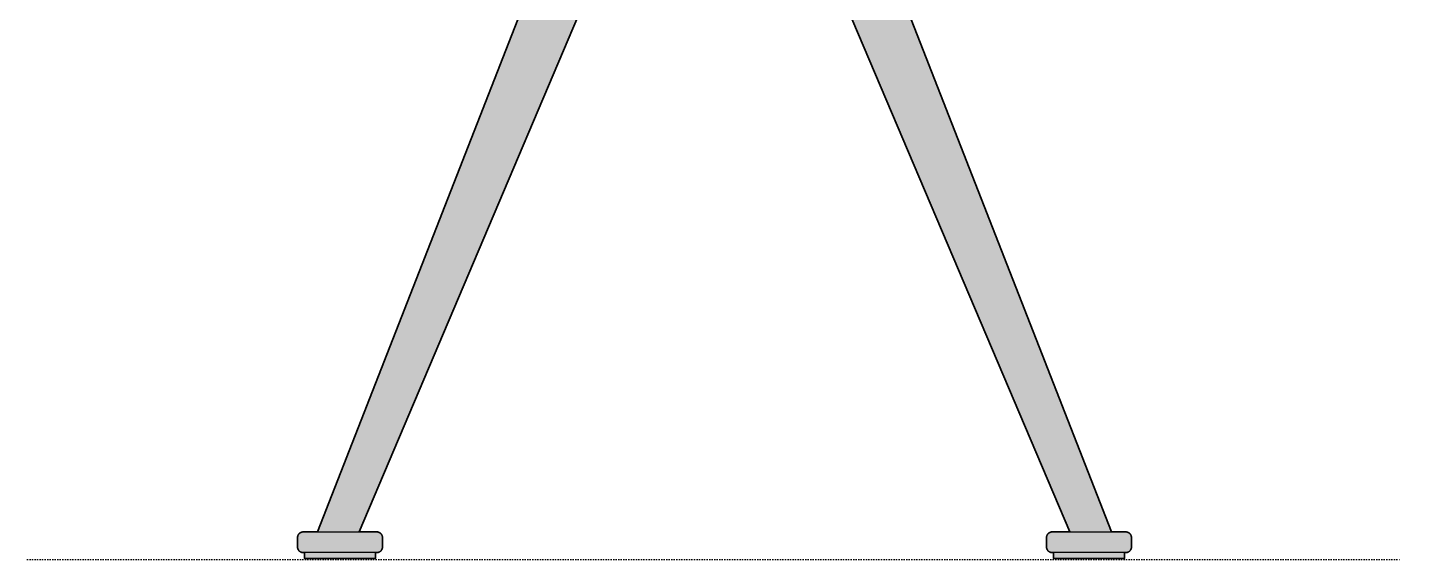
# Model space of a CAD drawing. Header units: millimetres. Extents: x -51 to 3551, y -971 to 463.
# Drawn here: x 2953 to 3551, y 0 to 231 of the extents above; entities that cross this region are included whole.
import ezdxf

# ---------------------------------------------------------------- set-up
doc = ezdxf.new("R2010")
doc.units = ezdxf.units.MM
doc.linetypes.add('Dots', pattern=[1, 0, -1])
doc.layers.add('Blocks', color=7, linetype='Continuous')
doc.layers.add('Blocks$Fill', color=7, linetype='Continuous', true_color=0xffffff)
for name, color, linetype, lineweight, true_color in [('Blocks$Inner', 7, 'Continuous', 25, 0x007f00), ('Blocks$Outline', 7, 'Continuous', 35, 0xff3f3f), ('Groud', 7, 'Dots', 25, 0x243775)]:
    doc.layers.add(name, color=color, linetype=linetype, lineweight=lineweight, true_color=true_color)

# ---------------------------------------------------------------- blocks, each defined once
blk = doc.blocks.new('Pyramid 12 Bench Side')
at = {"layer": 'Blocks$Fill'}
blk.add_hatch(color=256, dxfattribs=at).paths.add_polyline_path([(99.09, 463), (499.09, 463), (499.09, 441), (469.09, 441), (469.09, 439), (468.3, 438.99), (467.51, 438.97), (466.72, 438.93), (465.93, 438.88), (465.12, 438.8), (464.86, 438.77), (464.43, 438.71), (464.01, 438.65), (463.79, 438.6), (463.58, 438.56), (463.37, 438.51), (463.26, 438.48), (463.17, 438.46), (463.05, 438.42), (462.95, 438.39), (462.89, 438.37), (462.84, 438.35), (462.8, 438.33), (462.75, 438.31), (462.71, 438.29), (462.68, 438.27), (462.65, 438.26), (462.62, 438.24), (462.61, 438.23), (462.59, 438.22), (462.58, 438.21), (462.57, 438.2), (462.55, 438.19), (462.54, 438.18), (462.53, 438.17), (462.52, 438.16), (462.51, 438.15), (462.5, 438.14), (462.49, 438.14), (462.49, 438.13), (462.48, 438.13), (462.48, 438.12), (462.48, 438.12), (462.47, 438.11), (462.47, 438.11), (462.46, 438.1), (462.46, 438.1), (462.46, 438.09), (462.45, 438.09), (462.45, 438.08), (462.45, 438.08), (462.45, 438.07), (462.44, 438.07), (462.44, 438.06), (462.44, 438.06), (462.44, 438.05), (462.43, 438.05), (462.43, 438.04), (462.43, 438.04), (462.43, 438.03), (462.43, 438.03), (462.43, 438.02), (462.43, 438.02), (462.43, 438.02), (462.43, 438.01), (462.43, 438.01), (462.43, 438.01), (462.43, 438.01), (462.43, 438), (462.43, 438), (462.43, 438), (449.09, 438), (320.41, 399.39), (471.97, 12), (478.24, 12), (478.3, 11.99), (478.35, 11.99), (478.41, 11.98), (478.47, 11.98), (478.52, 11.97), (478.58, 11.96), (478.64, 11.95), (478.7, 11.93), (478.76, 11.92), (478.82, 11.9), (478.87, 11.88), (478.93, 11.87), (478.99, 11.84), (479.05, 11.82), (479.1, 11.8), (479.16, 11.77), (479.22, 11.75), (479.28, 11.72), (479.33, 11.69), (479.39, 11.66), (479.44, 11.63), (479.5, 11.59), (479.55, 11.56), (479.6, 11.52), (479.65, 11.48), (479.7, 11.44), (479.75, 11.4), (479.8, 11.36), (479.85, 11.31), (479.89, 11.27), (479.94, 11.22), (479.98, 11.17), (480.03, 11.12), (480.07, 11.07), (480.11, 11.02), (480.15, 10.97), (480.18, 10.92), (480.22, 10.87), (480.25, 10.81), (480.29, 10.76), (480.32, 10.7), (480.35, 10.65), (480.38, 10.59), (480.4, 10.53), (480.43, 10.48), (480.45, 10.42), (480.47, 10.36), (480.49, 10.3), (480.51, 10.24), (480.53, 10.19), (480.55, 10.13), (480.56, 10.07), (480.57, 10.01), (480.59, 9.95), (480.6, 9.9), (480.6, 9.84), (480.61, 9.78), (480.62, 9.72), (480.62, 9.67), (480.62, 9.61), (480.63, 9.55), (480.63, 5.5), (480.62, 5.39), (480.62, 5.33), (480.62, 5.27), (480.61, 5.22), (480.6, 5.16), (480.6, 5.1), (480.59, 5.04), (480.57, 4.99), (480.56, 4.93), (480.55, 4.87), (480.53, 4.81), (480.51, 4.75), (480.49, 4.69), (480.47, 4.64), (480.45, 4.58), (480.43, 4.52), (480.4, 4.46), (480.38, 4.41), (480.35, 4.35), (480.32, 4.29), (480.29, 4.24), (480.25, 4.18), (480.22, 4.13), (480.18, 4.08), (480.15, 4.02), (480.11, 3.97), (480.07, 3.92), (480.03, 3.87), (479.98, 3.82), (479.94, 3.78), (479.89, 3.73), (479.85, 3.69), (479.8, 3.64), (479.75, 3.6), (479.7, 3.56), (479.65, 3.52), (479.6, 3.48), (479.55, 3.44), (479.5, 3.41), (479.44, 3.37), (479.39, 3.34), (479.33, 3.31), (479.28, 3.28), (479.22, 3.25), (479.16, 3.22), (479.1, 3.2), (479.05, 3.17), (478.99, 3.15), (478.93, 3.13), (478.87, 3.11), (478.82, 3.09), (478.76, 3.08), (478.7, 3.06), (478.64, 3.05), (478.58, 3.04), (478.52, 3.03), (478.47, 3.02), (478.41, 3.01), (478.35, 3.01), (478.3, 3), (478.24, 3), (478.18, 3), (477.63, 3), (477.63, 0.5), (446.63, 0.5), (446.63, 3), (446.02, 3), (445.96, 3), (445.9, 3.01), (445.85, 3.01), (445.79, 3.02), (445.73, 3.03), (445.67, 3.04), (445.61, 3.05), (445.56, 3.06), (445.5, 3.08), (445.44, 3.09), (445.38, 3.11), (445.32, 3.13), (445.26, 3.15), (445.21, 3.17), (445.15, 3.2), (445.09, 3.22), (445.04, 3.25), (444.98, 3.28), (444.92, 3.31), (444.87, 3.34), (444.81, 3.37), (444.76, 3.41), (444.71, 3.44), (444.65, 3.48), (444.6, 3.52), (444.55, 3.56), (444.5, 3.6), (444.45, 3.64), (444.41, 3.69), (444.36, 3.73), (444.31, 3.78), (444.27, 3.82), (444.23, 3.87), (444.19, 3.92), (444.15, 3.97), (444.11, 4.02), (444.07, 4.08), (444.03, 4.13), (444, 4.18), (443.97, 4.24), (443.94, 4.29), (443.91, 4.35), (443.88, 4.41), (443.85, 4.46), (443.83, 4.52), (443.8, 4.58), (443.78, 4.64), (443.76, 4.69), (443.74, 4.75), (443.72, 4.81), (443.71, 4.87), (443.69, 4.93), (443.68, 4.99), (443.67, 5.04), (443.66, 5.1), (443.65, 5.16), (443.64, 5.22), (443.64, 5.27), (443.63, 5.33), (443.63, 5.39), (443.63, 5.44), (443.63, 9.5), (443.63, 9.61), (443.63, 9.67), (443.64, 9.72), (443.64, 9.78), (443.65, 9.84), (443.66, 9.9), (443.67, 9.95), (443.68, 10.01), (443.69, 10.07), (443.71, 10.13), (443.72, 10.19), (443.74, 10.24), (443.76, 10.3), (443.78, 10.36), (443.8, 10.42), (443.83, 10.48), (443.85, 10.53), (443.88, 10.59), (443.91, 10.65), (443.94, 10.7), (443.97, 10.76), (444, 10.81), (444.03, 10.87), (444.07, 10.92), (444.11, 10.97), (444.15, 11.02), (444.19, 11.07), (444.23, 11.12), (444.27, 11.17), (444.31, 11.22), (444.36, 11.27), (444.41, 11.31), (444.45, 11.36), (444.5, 11.4), (444.55, 11.44), (444.6, 11.48), (444.65, 11.52), (444.71, 11.56), (444.76, 11.59), (444.81, 11.63), (444.87, 11.66), (444.92, 11.69), (444.98, 11.72), (445.04, 11.75), (445.09, 11.77), (445.15, 11.8), (445.21, 11.82), (445.26, 11.84), (445.32, 11.87), (445.38, 11.88), (445.44, 11.9), (445.5, 11.92), (445.56, 11.93), (445.61, 11.95), (445.67, 11.96), (445.73, 11.97), (445.79, 11.98), (445.85, 11.98), (445.9, 11.99), (445.96, 11.99), (446.02, 12), (446.07, 12), (446.13, 12), (453.77, 12), (308.45, 354.24), (289.73, 354.24), (144.42, 12), (152.17, 12), (152.23, 11.99), (152.28, 11.99), (152.34, 11.98), (152.4, 11.98), (152.46, 11.97), (152.51, 11.96), (152.57, 11.95), (152.63, 11.93), (152.69, 11.92), (152.75, 11.9), (152.81, 11.88), (152.86, 11.87), (152.92, 11.84), (152.98, 11.82), (153.04, 11.8), (153.09, 11.77), (153.15, 11.75), (153.21, 11.72), (153.26, 11.69), (153.32, 11.66), (153.37, 11.63), (153.43, 11.59), (153.48, 11.56), (153.53, 11.52), (153.58, 11.48), (153.64, 11.44), (153.68, 11.4), (153.73, 11.36), (153.78, 11.31), (153.83, 11.27), (153.87, 11.22), (153.92, 11.17), (153.96, 11.12), (154, 11.07), (154.04, 11.02), (154.08, 10.97), (154.12, 10.92), (154.15, 10.87), (154.19, 10.81), (154.22, 10.76), (154.25, 10.7), (154.28, 10.65), (154.31, 10.59), (154.34, 10.53), (154.36, 10.48), (154.38, 10.42), (154.41, 10.36), (154.43, 10.3), (154.45, 10.24), (154.46, 10.19), (154.48, 10.13), (154.49, 10.07), (154.51, 10.01), (154.52, 9.95), (154.53, 9.9), (154.54, 9.84), (154.54, 9.78), (154.55, 9.72), (154.55, 9.67), (154.56, 9.61), (154.56, 9.55), (154.56, 5.5), (154.56, 5.39), (154.55, 5.33), (154.55, 5.27), (154.54, 5.22), (154.54, 5.16), (154.53, 5.1), (154.52, 5.04), (154.51, 4.99), (154.49, 4.93), (154.48, 4.87), (154.46, 4.81), (154.45, 4.75), (154.43, 4.69), (154.41, 4.64), (154.38, 4.58), (154.36, 4.52), (154.34, 4.46), (154.31, 4.41), (154.28, 4.35), (154.25, 4.29), (154.22, 4.24), (154.19, 4.18), (154.15, 4.13), (154.12, 4.08), (154.08, 4.02), (154.04, 3.97), (154, 3.92), (153.96, 3.87), (153.92, 3.82), (153.87, 3.78), (153.83, 3.73), (153.78, 3.69), (153.73, 3.64), (153.68, 3.6), (153.64, 3.56), (153.58, 3.52), (153.53, 3.48), (153.48, 3.44), (153.43, 3.41), (153.37, 3.37), (153.32, 3.34), (153.26, 3.31), (153.21, 3.28), (153.15, 3.25), (153.09, 3.22), (153.04, 3.2), (152.98, 3.17), (152.92, 3.15), (152.86, 3.13), (152.81, 3.11), (152.75, 3.09), (152.69, 3.08), (152.63, 3.06), (152.57, 3.05), (152.51, 3.04), (152.46, 3.03), (152.4, 3.02), (152.34, 3.01), (152.28, 3.01), (152.23, 3), (152.17, 3), (152.11, 3), (151.56, 3), (151.56, 0.5), (120.56, 0.5), (120.56, 3), (119.95, 3), (119.89, 3), (119.83, 3.01), (119.78, 3.01), (119.72, 3.02), (119.66, 3.03), (119.6, 3.04), (119.55, 3.05), (119.49, 3.06), (119.43, 3.08), (119.37, 3.09), (119.31, 3.11), (119.26, 3.13), (119.2, 3.15), (119.14, 3.17), (119.08, 3.2), (119.02, 3.22), (118.97, 3.25), (118.91, 3.28), (118.86, 3.31), (118.8, 3.34), (118.75, 3.37), (118.69, 3.41), (118.64, 3.44), (118.59, 3.48), (118.53, 3.52), (118.48, 3.56), (118.43, 3.6), (118.39, 3.64), (118.34, 3.69), (118.29, 3.73), (118.25, 3.78), (118.2, 3.82), (118.16, 3.87), (118.12, 3.92), (118.08, 3.97), (118.04, 4.02), (118, 4.08), (117.97, 4.13), (117.93, 4.18), (117.9, 4.24), (117.87, 4.29), (117.84, 4.35), (117.81, 4.41), (117.78, 4.46), (117.76, 4.52), (117.74, 4.58), (117.71, 4.64), (117.69, 4.69), (117.67, 4.75), (117.66, 4.81), (117.64, 4.87), (117.63, 4.93), (117.61, 4.99), (117.6, 5.04), (117.59, 5.1), (117.58, 5.16), (117.58, 5.22), (117.57, 5.27), (117.57, 5.33), (117.56, 5.39), (117.56, 5.44), (117.56, 9.5), (117.56, 9.61), (117.57, 9.67), (117.57, 9.72), (117.58, 9.78), (117.58, 9.84), (117.59, 9.9), (117.6, 9.95), (117.61, 10.01), (117.63, 10.07), (117.64, 10.13), (117.66, 10.19), (117.67, 10.24), (117.69, 10.3), (117.71, 10.36), (117.74, 10.42), (117.76, 10.48), (117.78, 10.53), (117.81, 10.59), (117.84, 10.65), (117.87, 10.7), (117.9, 10.76), (117.93, 10.81), (117.97, 10.87), (118, 10.92), (118.04, 10.97), (118.08, 11.02), (118.12, 11.07), (118.16, 11.12), (118.2, 11.17), (118.25, 11.22), (118.29, 11.27), (118.34, 11.31), (118.39, 11.36), (118.43, 11.4), (118.48, 11.44), (118.53, 11.48), (118.59, 11.52), (118.64, 11.56), (118.69, 11.59), (118.75, 11.63), (118.8, 11.66), (118.86, 11.69), (118.91, 11.72), (118.97, 11.75), (119.02, 11.77), (119.08, 11.8), (119.14, 11.82), (119.2, 11.84), (119.26, 11.87), (119.31, 11.88), (119.37, 11.9), (119.43, 11.92), (119.49, 11.93), (119.55, 11.95), (119.6, 11.96), (119.66, 11.97), (119.72, 11.98), (119.78, 11.98), (119.83, 11.99), (119.89, 11.99), (119.95, 12), (120, 12), (120.06, 12), (126.22, 12), (277.78, 399.39), (149.09, 438), (135.76, 438), (135.76, 438), (135.76, 438), (135.76, 438.01), (135.76, 438.01), (135.76, 438.01), (135.76, 438.01), (135.76, 438.02), (135.76, 438.02), (135.76, 438.02), (135.76, 438.03), (135.76, 438.03), (135.76, 438.04), (135.75, 438.04), (135.75, 438.05), (135.75, 438.05), (135.75, 438.06), (135.75, 438.06), (135.74, 438.07), (135.74, 438.07), (135.74, 438.08), (135.74, 438.08), (135.73, 438.09), (135.73, 438.09), (135.73, 438.1), (135.72, 438.1), (135.72, 438.11), (135.71, 438.11), (135.71, 438.12), (135.71, 438.12), (135.7, 438.13), (135.7, 438.13), (135.69, 438.14), (135.69, 438.14), (135.68, 438.15), (135.67, 438.16), (135.66, 438.17), (135.65, 438.18), (135.63, 438.19), (135.62, 438.2), (135.61, 438.21), (135.59, 438.22), (135.58, 438.23), (135.57, 438.24), (135.54, 438.26), (135.5, 438.27), (135.47, 438.29), (135.44, 438.31), (135.39, 438.33), (135.34, 438.35), (135.29, 438.37), (135.24, 438.39), (135.13, 438.42), (135.02, 438.46), (134.92, 438.48), (134.82, 438.51), (134.61, 438.56), (134.39, 438.6), (134.18, 438.65), (133.76, 438.71), (133.33, 438.77), (133.06, 438.8), (132.26, 438.88), (131.47, 438.93), (130.68, 438.97), (129.89, 438.99), (129.09, 439), (129.09, 441), (99.09, 441)], flags=0)
at = {"layer": 'Blocks$Inner'}
for points in [[(126.22, 12), (287.63, 424.58)], [(471.97, 12), (310.55, 424.58)], [(453.77, 12), (299.09, 376.29), (299.09, 385)], [(144.42, 12), (299.09, 376.29)]]:
    blk.add_lwpolyline(points, dxfattribs=at)
for points in [[(120.06, 12, 0), (123.95, 12, 0), (148.16, 12, 0), (152.06, 12, 0), (152.11, 12, 0), (152.17, 12, 0), (152.23, 11.99, 0), (152.28, 11.99, 0), (152.34, 11.98, 0), (152.4, 11.98, 0), (152.46, 11.97, 0), (152.51, 11.96, 0), (152.57, 11.95, 0), (152.63, 11.93, 0), (152.69, 11.92, 0), (152.75, 11.9, 0), (152.81, 11.88, 0), (152.86, 11.87, 0), (152.92, 11.84, 0), (152.98, 11.82, 0), (153.04, 11.8, 0), (153.09, 11.77, 0), (153.15, 11.75, 0), (153.21, 11.72, 0), (153.26, 11.69, 0), (153.32, 11.66, 0), (153.37, 11.63, 0), (153.43, 11.59, 0), (153.48, 11.56, 0), (153.53, 11.52, 0), (153.58, 11.48, 0), (153.64, 11.44, 0), (153.68, 11.4, 0), (153.73, 11.36, 0), (153.78, 11.31, 0), (153.83, 11.27, 0), (153.87, 11.22, 0), (153.92, 11.17, 0), (153.96, 11.12, 0), (154, 11.07, 0), (154.04, 11.02, 0), (154.08, 10.97, 0), (154.12, 10.92, 0), (154.15, 10.87, 0), (154.19, 10.81, 0), (154.22, 10.76, 0), (154.25, 10.7, 0), (154.28, 10.65, 0), (154.31, 10.59, 0), (154.34, 10.53, 0), (154.36, 10.48, 0), (154.38, 10.42, 0), (154.41, 10.36, 0), (154.43, 10.3, 0), (154.45, 10.24, 0), (154.46, 10.19, 0), (154.48, 10.13, 0), (154.49, 10.07, 0), (154.51, 10.01, 0), (154.52, 9.95, 0), (154.53, 9.9, 0), (154.54, 9.84, 0), (154.54, 9.78, 0), (154.55, 9.72, 0), (154.55, 9.67, 0), (154.56, 9.61, 0), (154.56, 9.55, 0), (154.56, 9.5, 0), (154.56, 5.5, 0), (154.56, 5.44, 0), (154.56, 5.39, 0), (154.55, 5.33, 0), (154.55, 5.27, 0), (154.54, 5.22, 0), (154.54, 5.16, 0), (154.53, 5.1, 0), (154.52, 5.04, 0), (154.51, 4.99, 0), (154.49, 4.93, 0), (154.48, 4.87, 0), (154.46, 4.81, 0), (154.45, 4.75, 0), (154.43, 4.69, 0), (154.41, 4.64, 0), (154.38, 4.58, 0), (154.36, 4.52, 0), (154.34, 4.46, 0), (154.31, 4.41, 0), (154.28, 4.35, 0), (154.25, 4.29, 0), (154.22, 4.24, 0), (154.19, 4.18, 0), (154.15, 4.13, 0), (154.12, 4.08, 0), (154.08, 4.02, 0), (154.04, 3.97, 0), (154, 3.92, 0), (153.96, 3.87, 0), (153.92, 3.82, 0), (153.87, 3.78, 0), (153.83, 3.73, 0), (153.78, 3.69, 0), (153.73, 3.64, 0), (153.68, 3.6, 0), (153.64, 3.56, 0), (153.58, 3.52, 0), (153.53, 3.48, 0), (153.48, 3.44, 0), (153.43, 3.41, 0), (153.37, 3.37, 0), (153.32, 3.34, 0), (153.26, 3.31, 0), (153.21, 3.28, 0), (153.15, 3.25, 0), (153.09, 3.22, 0), (153.04, 3.2, 0), (152.98, 3.17, 0), (152.92, 3.15, 0), (152.86, 3.13, 0), (152.81, 3.11, 0), (152.75, 3.09, 0), (152.69, 3.08, 0), (152.63, 3.06, 0), (152.57, 3.05, 0), (152.51, 3.04, 0), (152.46, 3.03, 0), (152.4, 3.02, 0), (152.34, 3.01, 0), (152.28, 3.01, 0), (152.23, 3, 0), (152.17, 3, 0), (152.11, 3, 0), (152.06, 3, 0), (151.56, 3, 0), (120.56, 3, 0), (120.06, 3, 0), (120, 3, 0), (119.95, 3, 0), (119.89, 3, 0), (119.83, 3.01, 0), (119.78, 3.01, 0), (119.72, 3.02, 0), (119.66, 3.03, 0), (119.6, 3.04, 0), (119.55, 3.05, 0), (119.49, 3.06, 0), (119.43, 3.08, 0), (119.37, 3.09, 0), (119.31, 3.11, 0), (119.26, 3.13, 0), (119.2, 3.15, 0), (119.14, 3.17, 0), (119.08, 3.2, 0), (119.02, 3.22, 0), (118.97, 3.25, 0), (118.91, 3.28, 0), (118.86, 3.31, 0), (118.8, 3.34, 0), (118.75, 3.37, 0), (118.69, 3.41, 0), (118.64, 3.44, 0), (118.59, 3.48, 0), (118.53, 3.52, 0), (118.48, 3.56, 0), (118.43, 3.6, 0), (118.39, 3.64, 0), (118.34, 3.69, 0), (118.29, 3.73, 0), (118.25, 3.78, 0), (118.2, 3.82, 0), (118.16, 3.87, 0), (118.12, 3.92, 0), (118.08, 3.97, 0), (118.04, 4.02, 0), (118, 4.08, 0), (117.97, 4.13, 0), (117.93, 4.18, 0), (117.9, 4.24, 0), (117.87, 4.29, 0), (117.84, 4.35, 0), (117.81, 4.41, 0), (117.78, 4.46, 0), (117.76, 4.52, 0), (117.74, 4.58, 0), (117.71, 4.64, 0), (117.69, 4.69, 0), (117.67, 4.75, 0), (117.66, 4.81, 0), (117.64, 4.87, 0), (117.63, 4.93, 0), (117.61, 4.99, 0), (117.6, 5.04, 0), (117.59, 5.1, 0), (117.58, 5.16, 0), (117.58, 5.22, 0), (117.57, 5.27, 0), (117.57, 5.33, 0), (117.56, 5.39, 0), (117.56, 5.44, 0), (117.56, 5.5, 0), (117.56, 9.5, 0), (117.56, 9.55, 0), (117.56, 9.61, 0), (117.57, 9.67, 0), (117.57, 9.72, 0), (117.58, 9.78, 0), (117.58, 9.84, 0), (117.59, 9.9, 0), (117.6, 9.95, 0), (117.61, 10.01, 0), (117.63, 10.07, 0), (117.64, 10.13, 0), (117.66, 10.19, 0), (117.67, 10.24, 0), (117.69, 10.3, 0), (117.71, 10.36, 0), (117.74, 10.42, 0), (117.76, 10.48, 0), (117.78, 10.53, 0), (117.81, 10.59, 0), (117.84, 10.65, 0), (117.87, 10.7, 0), (117.9, 10.76, 0), (117.93, 10.81, 0), (117.97, 10.87, 0), (118, 10.92, 0), (118.04, 10.97, 0), (118.08, 11.02, 0), (118.12, 11.07, 0), (118.16, 11.12, 0), (118.2, 11.17, 0), (118.25, 11.22, 0), (118.29, 11.27, 0), (118.34, 11.31, 0), (118.39, 11.36, 0), (118.43, 11.4, 0), (118.48, 11.44, 0), (118.53, 11.48, 0), (118.59, 11.52, 0), (118.64, 11.56, 0), (118.69, 11.59, 0), (118.75, 11.63, 0), (118.8, 11.66, 0), (118.86, 11.69, 0), (118.91, 11.72, 0), (118.97, 11.75, 0), (119.02, 11.77, 0), (119.08, 11.8, 0), (119.14, 11.82, 0), (119.2, 11.84, 0), (119.26, 11.87, 0), (119.31, 11.88, 0), (119.37, 11.9, 0), (119.43, 11.92, 0), (119.49, 11.93, 0), (119.55, 11.95, 0), (119.6, 11.96, 0), (119.66, 11.97, 0), (119.72, 11.98, 0), (119.78, 11.98, 0), (119.83, 11.99, 0), (119.89, 11.99, 0), (119.95, 12, 0), (120, 12, 0)], [(446.13, 12, 0), (450.02, 12, 0), (474.23, 12, 0), (478.13, 12, 0), (478.18, 12, 0), (478.24, 12, 0), (478.3, 11.99, 0), (478.35, 11.99, 0), (478.41, 11.98, 0), (478.47, 11.98, 0), (478.52, 11.97, 0), (478.58, 11.96, 0), (478.64, 11.95, 0), (478.7, 11.93, 0), (478.76, 11.92, 0), (478.82, 11.9, 0), (478.87, 11.88, 0), (478.93, 11.87, 0), (478.99, 11.84, 0), (479.05, 11.82, 0), (479.1, 11.8, 0), (479.16, 11.77, 0), (479.22, 11.75, 0), (479.28, 11.72, 0), (479.33, 11.69, 0), (479.39, 11.66, 0), (479.44, 11.63, 0), (479.5, 11.59, 0), (479.55, 11.56, 0), (479.6, 11.52, 0), (479.65, 11.48, 0), (479.7, 11.44, 0), (479.75, 11.4, 0), (479.8, 11.36, 0), (479.85, 11.31, 0), (479.89, 11.27, 0), (479.94, 11.22, 0), (479.98, 11.17, 0), (480.03, 11.12, 0), (480.07, 11.07, 0), (480.11, 11.02, 0), (480.15, 10.97, 0), (480.18, 10.92, 0), (480.22, 10.87, 0), (480.25, 10.81, 0), (480.29, 10.76, 0), (480.32, 10.7, 0), (480.35, 10.65, 0), (480.38, 10.59, 0), (480.4, 10.53, 0), (480.43, 10.48, 0), (480.45, 10.42, 0), (480.47, 10.36, 0), (480.49, 10.3, 0), (480.51, 10.24, 0), (480.53, 10.19, 0), (480.55, 10.13, 0), (480.56, 10.07, 0), (480.57, 10.01, 0), (480.59, 9.95, 0), (480.6, 9.9, 0), (480.6, 9.84, 0), (480.61, 9.78, 0), (480.62, 9.72, 0), (480.62, 9.67, 0), (480.62, 9.61, 0), (480.63, 9.55, 0), (480.63, 9.5, 0), (480.63, 5.5, 0), (480.63, 5.44, 0), (480.62, 5.39, 0), (480.62, 5.33, 0), (480.62, 5.27, 0), (480.61, 5.22, 0), (480.6, 5.16, 0), (480.6, 5.1, 0), (480.59, 5.04, 0), (480.57, 4.99, 0), (480.56, 4.93, 0), (480.55, 4.87, 0), (480.53, 4.81, 0), (480.51, 4.75, 0), (480.49, 4.69, 0), (480.47, 4.64, 0), (480.45, 4.58, 0), (480.43, 4.52, 0), (480.4, 4.46, 0), (480.38, 4.41, 0), (480.35, 4.35, 0), (480.32, 4.29, 0), (480.29, 4.24, 0), (480.25, 4.18, 0), (480.22, 4.13, 0), (480.18, 4.08, 0), (480.15, 4.02, 0), (480.11, 3.97, 0), (480.07, 3.92, 0), (480.03, 3.87, 0), (479.98, 3.82, 0), (479.94, 3.78, 0), (479.89, 3.73, 0), (479.85, 3.69, 0), (479.8, 3.64, 0), (479.75, 3.6, 0), (479.7, 3.56, 0), (479.65, 3.52, 0), (479.6, 3.48, 0), (479.55, 3.44, 0), (479.5, 3.41, 0), (479.44, 3.37, 0), (479.39, 3.34, 0), (479.33, 3.31, 0), (479.28, 3.28, 0), (479.22, 3.25, 0), (479.16, 3.22, 0), (479.1, 3.2, 0), (479.05, 3.17, 0), (478.99, 3.15, 0), (478.93, 3.13, 0), (478.87, 3.11, 0), (478.82, 3.09, 0), (478.76, 3.08, 0), (478.7, 3.06, 0), (478.64, 3.05, 0), (478.58, 3.04, 0), (478.52, 3.03, 0), (478.47, 3.02, 0), (478.41, 3.01, 0), (478.35, 3.01, 0), (478.3, 3, 0), (478.24, 3, 0), (478.18, 3, 0), (478.13, 3, 0), (477.63, 3, 0), (446.63, 3, 0), (446.13, 3, 0), (446.07, 3, 0), (446.02, 3, 0), (445.96, 3, 0), (445.9, 3.01, 0), (445.85, 3.01, 0), (445.79, 3.02, 0), (445.73, 3.03, 0), (445.67, 3.04, 0), (445.61, 3.05, 0), (445.56, 3.06, 0), (445.5, 3.08, 0), (445.44, 3.09, 0), (445.38, 3.11, 0), (445.32, 3.13, 0), (445.26, 3.15, 0), (445.21, 3.17, 0), (445.15, 3.2, 0), (445.09, 3.22, 0), (445.04, 3.25, 0), (444.98, 3.28, 0), (444.92, 3.31, 0), (444.87, 3.34, 0), (444.81, 3.37, 0), (444.76, 3.41, 0), (444.71, 3.44, 0), (444.65, 3.48, 0), (444.6, 3.52, 0), (444.55, 3.56, 0), (444.5, 3.6, 0), (444.45, 3.64, 0), (444.41, 3.69, 0), (444.36, 3.73, 0), (444.31, 3.78, 0), (444.27, 3.82, 0), (444.23, 3.87, 0), (444.19, 3.92, 0), (444.15, 3.97, 0), (444.11, 4.02, 0), (444.07, 4.08, 0), (444.03, 4.13, 0), (444, 4.18, 0), (443.97, 4.24, 0), (443.94, 4.29, 0), (443.91, 4.35, 0), (443.88, 4.41, 0), (443.85, 4.46, 0), (443.83, 4.52, 0), (443.8, 4.58, 0), (443.78, 4.64, 0), (443.76, 4.69, 0), (443.74, 4.75, 0), (443.72, 4.81, 0), (443.71, 4.87, 0), (443.69, 4.93, 0), (443.68, 4.99, 0), (443.67, 5.04, 0), (443.66, 5.1, 0), (443.65, 5.16, 0), (443.64, 5.22, 0), (443.64, 5.27, 0), (443.63, 5.33, 0), (443.63, 5.39, 0), (443.63, 5.44, 0), (443.63, 5.5, 0), (443.63, 9.5, 0), (443.63, 9.55, 0), (443.63, 9.61, 0), (443.63, 9.67, 0), (443.64, 9.72, 0), (443.64, 9.78, 0), (443.65, 9.84, 0), (443.66, 9.9, 0), (443.67, 9.95, 0), (443.68, 10.01, 0), (443.69, 10.07, 0), (443.71, 10.13, 0), (443.72, 10.19, 0), (443.74, 10.24, 0), (443.76, 10.3, 0), (443.78, 10.36, 0), (443.8, 10.42, 0), (443.83, 10.48, 0), (443.85, 10.53, 0), (443.88, 10.59, 0), (443.91, 10.65, 0), (443.94, 10.7, 0), (443.97, 10.76, 0), (444, 10.81, 0), (444.03, 10.87, 0), (444.07, 10.92, 0), (444.11, 10.97, 0), (444.15, 11.02, 0), (444.19, 11.07, 0), (444.23, 11.12, 0), (444.27, 11.17, 0), (444.31, 11.22, 0), (444.36, 11.27, 0), (444.41, 11.31, 0), (444.45, 11.36, 0), (444.5, 11.4, 0), (444.55, 11.44, 0), (444.6, 11.48, 0), (444.65, 11.52, 0), (444.71, 11.56, 0), (444.76, 11.59, 0), (444.81, 11.63, 0), (444.87, 11.66, 0), (444.92, 11.69, 0), (444.98, 11.72, 0), (445.04, 11.75, 0), (445.09, 11.77, 0), (445.15, 11.8, 0), (445.21, 11.82, 0), (445.26, 11.84, 0), (445.32, 11.87, 0), (445.38, 11.88, 0), (445.44, 11.9, 0), (445.5, 11.92, 0), (445.56, 11.93, 0), (445.61, 11.95, 0), (445.67, 11.96, 0), (445.73, 11.97, 0), (445.79, 11.98, 0), (445.85, 11.98, 0), (445.9, 11.99, 0), (445.96, 11.99, 0), (446.02, 12, 0), (446.07, 12, 0)]]:
    blk.add_polyline3d(points, close=True, dxfattribs=at)
for points in [[(120.56, 3, 0), (120.56, 0.5, 0), (151.56, 0.5, 0), (151.56, 3, 0)], [(446.63, 3, 0), (446.63, 0.5, 0), (477.63, 0.5, 0), (477.63, 3, 0)]]:
    blk.add_polyline3d(points, dxfattribs=at)
at = {"layer": 'Blocks$Outline'}
for points in [[(126.22, 12), (277.78, 399.39)], [(320.41, 399.39), (471.97, 12)], [(289.73, 354.24), (144.42, 12)], [(453.77, 12), (308.45, 354.24)], [(120.56, 3), (120.06, 3), (120, 3), (119.95, 3), (119.89, 3), (119.83, 3.01), (119.78, 3.01), (119.72, 3.02), (119.66, 3.03), (119.6, 3.04), (119.55, 3.05), (119.49, 3.06), (119.43, 3.08), (119.37, 3.09), (119.31, 3.11), (119.26, 3.13), (119.2, 3.15), (119.14, 3.17), (119.08, 3.2), (119.02, 3.22), (118.97, 3.25), (118.91, 3.28), (118.86, 3.31), (118.8, 3.34), (118.75, 3.37), (118.69, 3.41), (118.64, 3.44), (118.59, 3.48), (118.53, 3.52), (118.48, 3.56), (118.43, 3.6), (118.39, 3.64), (118.34, 3.69), (118.29, 3.73), (118.25, 3.78), (118.2, 3.82), (118.16, 3.87), (118.12, 3.92), (118.08, 3.97), (118.04, 4.02), (118, 4.08), (117.97, 4.13), (117.93, 4.18), (117.9, 4.24), (117.87, 4.29), (117.84, 4.35), (117.81, 4.41), (117.78, 4.46), (117.76, 4.52), (117.74, 4.58), (117.71, 4.64), (117.69, 4.69), (117.67, 4.75), (117.66, 4.81), (117.64, 4.87), (117.63, 4.93), (117.61, 4.99), (117.6, 5.04), (117.59, 5.1), (117.58, 5.16), (117.58, 5.22), (117.57, 5.27), (117.57, 5.33), (117.56, 5.39), (117.56, 5.44), (117.56, 5.5), (117.56, 9.5), (117.56, 9.55), (117.56, 9.61), (117.57, 9.67), (117.57, 9.72), (117.58, 9.78), (117.58, 9.84), (117.59, 9.9), (117.6, 9.95), (117.61, 10.01), (117.63, 10.07), (117.64, 10.13), (117.66, 10.19), (117.67, 10.24), (117.69, 10.3), (117.71, 10.36), (117.74, 10.42), (117.76, 10.48), (117.78, 10.53), (117.81, 10.59), (117.84, 10.65), (117.87, 10.7), (117.9, 10.76), (117.93, 10.81), (117.97, 10.87), (118, 10.92), (118.04, 10.97), (118.08, 11.02), (118.12, 11.07), (118.16, 11.12), (118.2, 11.17), (118.25, 11.22), (118.29, 11.27), (118.34, 11.31), (118.39, 11.36), (118.43, 11.4), (118.48, 11.44), (118.53, 11.48), (118.59, 11.52), (118.64, 11.56), (118.69, 11.59), (118.75, 11.63), (118.8, 11.66), (118.86, 11.69), (118.91, 11.72), (118.97, 11.75), (119.02, 11.77), (119.08, 11.8), (119.14, 11.82), (119.2, 11.84), (119.26, 11.87), (119.31, 11.88), (119.37, 11.9), (119.43, 11.92), (119.49, 11.93), (119.55, 11.95), (119.6, 11.96), (119.66, 11.97), (119.72, 11.98), (119.78, 11.98), (119.83, 11.99), (119.89, 11.99), (119.95, 12), (120, 12), (120.06, 12)], [(120.06, 12), (123.95, 12), (126.22, 12)], [(144.42, 12), (148.16, 12), (152.06, 12), (152.11, 12), (152.17, 12), (152.23, 11.99), (152.28, 11.99), (152.34, 11.98), (152.4, 11.98), (152.46, 11.97), (152.51, 11.96), (152.57, 11.95), (152.63, 11.93), (152.69, 11.92), (152.75, 11.9), (152.81, 11.88), (152.86, 11.87), (152.92, 11.84), (152.98, 11.82), (153.04, 11.8), (153.09, 11.77), (153.15, 11.75), (153.21, 11.72), (153.26, 11.69), (153.32, 11.66), (153.37, 11.63), (153.43, 11.59), (153.48, 11.56), (153.53, 11.52), (153.58, 11.48), (153.64, 11.44), (153.68, 11.4), (153.73, 11.36), (153.78, 11.31), (153.83, 11.27), (153.87, 11.22), (153.92, 11.17), (153.96, 11.12), (154, 11.07), (154.04, 11.02), (154.08, 10.97), (154.12, 10.92), (154.15, 10.87), (154.19, 10.81), (154.22, 10.76), (154.25, 10.7), (154.28, 10.65), (154.31, 10.59), (154.34, 10.53), (154.36, 10.48), (154.38, 10.42), (154.41, 10.36), (154.43, 10.3), (154.45, 10.24), (154.46, 10.19), (154.48, 10.13), (154.49, 10.07), (154.51, 10.01), (154.52, 9.95), (154.53, 9.9), (154.54, 9.84), (154.54, 9.78), (154.55, 9.72), (154.55, 9.67), (154.56, 9.61), (154.56, 9.55), (154.56, 9.5), (154.56, 5.5), (154.56, 5.44), (154.56, 5.39), (154.55, 5.33), (154.55, 5.27), (154.54, 5.22), (154.54, 5.16), (154.53, 5.1), (154.52, 5.04), (154.51, 4.99), (154.49, 4.93), (154.48, 4.87), (154.46, 4.81), (154.45, 4.75), (154.43, 4.69), (154.41, 4.64), (154.38, 4.58), (154.36, 4.52), (154.34, 4.46), (154.31, 4.41), (154.28, 4.35), (154.25, 4.29), (154.22, 4.24), (154.19, 4.18), (154.15, 4.13), (154.12, 4.08), (154.08, 4.02), (154.04, 3.97), (154, 3.92), (153.96, 3.87), (153.92, 3.82), (153.87, 3.78), (153.83, 3.73), (153.78, 3.69), (153.73, 3.64), (153.68, 3.6), (153.64, 3.56), (153.58, 3.52), (153.53, 3.48), (153.48, 3.44), (153.43, 3.41), (153.37, 3.37), (153.32, 3.34), (153.26, 3.31), (153.21, 3.28), (153.15, 3.25), (153.09, 3.22), (153.04, 3.2), (152.98, 3.17), (152.92, 3.15), (152.86, 3.13), (152.81, 3.11), (152.75, 3.09), (152.69, 3.08), (152.63, 3.06), (152.57, 3.05), (152.51, 3.04), (152.46, 3.03), (152.4, 3.02), (152.34, 3.01), (152.28, 3.01), (152.23, 3), (152.17, 3), (152.11, 3), (152.06, 3), (151.56, 3)], [(446.63, 3), (446.13, 3), (446.07, 3), (446.02, 3), (445.96, 3), (445.9, 3.01), (445.85, 3.01), (445.79, 3.02), (445.73, 3.03), (445.67, 3.04), (445.61, 3.05), (445.56, 3.06), (445.5, 3.08), (445.44, 3.09), (445.38, 3.11), (445.32, 3.13), (445.26, 3.15), (445.21, 3.17), (445.15, 3.2), (445.09, 3.22), (445.04, 3.25), (444.98, 3.28), (444.92, 3.31), (444.87, 3.34), (444.81, 3.37), (444.76, 3.41), (444.71, 3.44), (444.65, 3.48), (444.6, 3.52), (444.55, 3.56), (444.5, 3.6), (444.45, 3.64), (444.41, 3.69), (444.36, 3.73), (444.31, 3.78), (444.27, 3.82), (444.23, 3.87), (444.19, 3.92), (444.15, 3.97), (444.11, 4.02), (444.07, 4.08), (444.03, 4.13), (444, 4.18), (443.97, 4.24), (443.94, 4.29), (443.91, 4.35), (443.88, 4.41), (443.85, 4.46), (443.83, 4.52), (443.8, 4.58), (443.78, 4.64), (443.76, 4.69), (443.74, 4.75), (443.72, 4.81), (443.71, 4.87), (443.69, 4.93), (443.68, 4.99), (443.67, 5.04), (443.66, 5.1), (443.65, 5.16), (443.64, 5.22), (443.64, 5.27), (443.63, 5.33), (443.63, 5.39), (443.63, 5.44), (443.63, 5.5), (443.63, 9.5), (443.63, 9.55), (443.63, 9.61), (443.63, 9.67), (443.64, 9.72), (443.64, 9.78), (443.65, 9.84), (443.66, 9.9), (443.67, 9.95), (443.68, 10.01), (443.69, 10.07), (443.71, 10.13), (443.72, 10.19), (443.74, 10.24), (443.76, 10.3), (443.78, 10.36), (443.8, 10.42), (443.83, 10.48), (443.85, 10.53), (443.88, 10.59), (443.91, 10.65), (443.94, 10.7), (443.97, 10.76), (444, 10.81), (444.03, 10.87), (444.07, 10.92), (444.11, 10.97), (444.15, 11.02), (444.19, 11.07), (444.23, 11.12), (444.27, 11.17), (444.31, 11.22), (444.36, 11.27), (444.41, 11.31), (444.45, 11.36), (444.5, 11.4), (444.55, 11.44), (444.6, 11.48), (444.65, 11.52), (444.71, 11.56), (444.76, 11.59), (444.81, 11.63), (444.87, 11.66), (444.92, 11.69), (444.98, 11.72), (445.04, 11.75), (445.09, 11.77), (445.15, 11.8), (445.21, 11.82), (445.26, 11.84), (445.32, 11.87), (445.38, 11.88), (445.44, 11.9), (445.5, 11.92), (445.56, 11.93), (445.61, 11.95), (445.67, 11.96), (445.73, 11.97), (445.79, 11.98), (445.85, 11.98), (445.9, 11.99), (445.96, 11.99), (446.02, 12), (446.07, 12), (446.13, 12)], [(446.13, 12), (450.02, 12), (453.77, 12)], [(471.97, 12), (474.23, 12), (478.13, 12), (478.18, 12), (478.24, 12), (478.3, 11.99), (478.35, 11.99), (478.41, 11.98), (478.47, 11.98), (478.52, 11.97), (478.58, 11.96), (478.64, 11.95), (478.7, 11.93), (478.76, 11.92), (478.82, 11.9), (478.87, 11.88), (478.93, 11.87), (478.99, 11.84), (479.05, 11.82), (479.1, 11.8), (479.16, 11.77), (479.22, 11.75), (479.28, 11.72), (479.33, 11.69), (479.39, 11.66), (479.44, 11.63), (479.5, 11.59), (479.55, 11.56), (479.6, 11.52), (479.65, 11.48), (479.7, 11.44), (479.75, 11.4), (479.8, 11.36), (479.85, 11.31), (479.89, 11.27), (479.94, 11.22), (479.98, 11.17), (480.03, 11.12), (480.07, 11.07), (480.11, 11.02), (480.15, 10.97), (480.18, 10.92), (480.22, 10.87), (480.25, 10.81), (480.29, 10.76), (480.32, 10.7), (480.35, 10.65), (480.38, 10.59), (480.4, 10.53), (480.43, 10.48), (480.45, 10.42), (480.47, 10.36), (480.49, 10.3), (480.51, 10.24), (480.53, 10.19), (480.55, 10.13), (480.56, 10.07), (480.57, 10.01), (480.59, 9.95), (480.6, 9.9), (480.6, 9.84), (480.61, 9.78), (480.62, 9.72), (480.62, 9.67), (480.62, 9.61), (480.63, 9.55), (480.63, 9.5), (480.63, 5.5), (480.63, 5.44), (480.62, 5.39), (480.62, 5.33), (480.62, 5.27), (480.61, 5.22), (480.6, 5.16), (480.6, 5.1), (480.59, 5.04), (480.57, 4.99), (480.56, 4.93), (480.55, 4.87), (480.53, 4.81), (480.51, 4.75), (480.49, 4.69), (480.47, 4.64), (480.45, 4.58), (480.43, 4.52), (480.4, 4.46), (480.38, 4.41), (480.35, 4.35), (480.32, 4.29), (480.29, 4.24), (480.25, 4.18), (480.22, 4.13), (480.18, 4.08), (480.15, 4.02), (480.11, 3.97), (480.07, 3.92), (480.03, 3.87), (479.98, 3.82), (479.94, 3.78), (479.89, 3.73), (479.85, 3.69), (479.8, 3.64), (479.75, 3.6), (479.7, 3.56), (479.65, 3.52), (479.6, 3.48), (479.55, 3.44), (479.5, 3.41), (479.44, 3.37), (479.39, 3.34), (479.33, 3.31), (479.28, 3.28), (479.22, 3.25), (479.16, 3.22), (479.1, 3.2), (479.05, 3.17), (478.99, 3.15), (478.93, 3.13), (478.87, 3.11), (478.82, 3.09), (478.76, 3.08), (478.7, 3.06), (478.64, 3.05), (478.58, 3.04), (478.52, 3.03), (478.47, 3.02), (478.41, 3.01), (478.35, 3.01), (478.3, 3), (478.24, 3), (478.18, 3), (478.13, 3), (477.63, 3)], [(151.56, 3), (151.56, 0.5), (120.56, 0.5), (120.56, 3)], [(477.63, 3), (477.63, 0.5), (446.63, 0.5), (446.63, 3)]]:
    blk.add_lwpolyline(points, dxfattribs=at)

msp = doc.modelspace()

# ---------------------------------------------------------------- linework, layer by layer
at = {"layer": 'Groud'}
msp.add_lwpolyline([(2952.86, 0), (3551.05, 0)], dxfattribs=at)

# ---------------------------------------------------------------- block references
at = {"layer": 'Blocks'}
msp.add_blockref('Pyramid 12 Bench Side', (2952.86, 0), dxfattribs=at)

doc.saveas('drawing.dxf')
